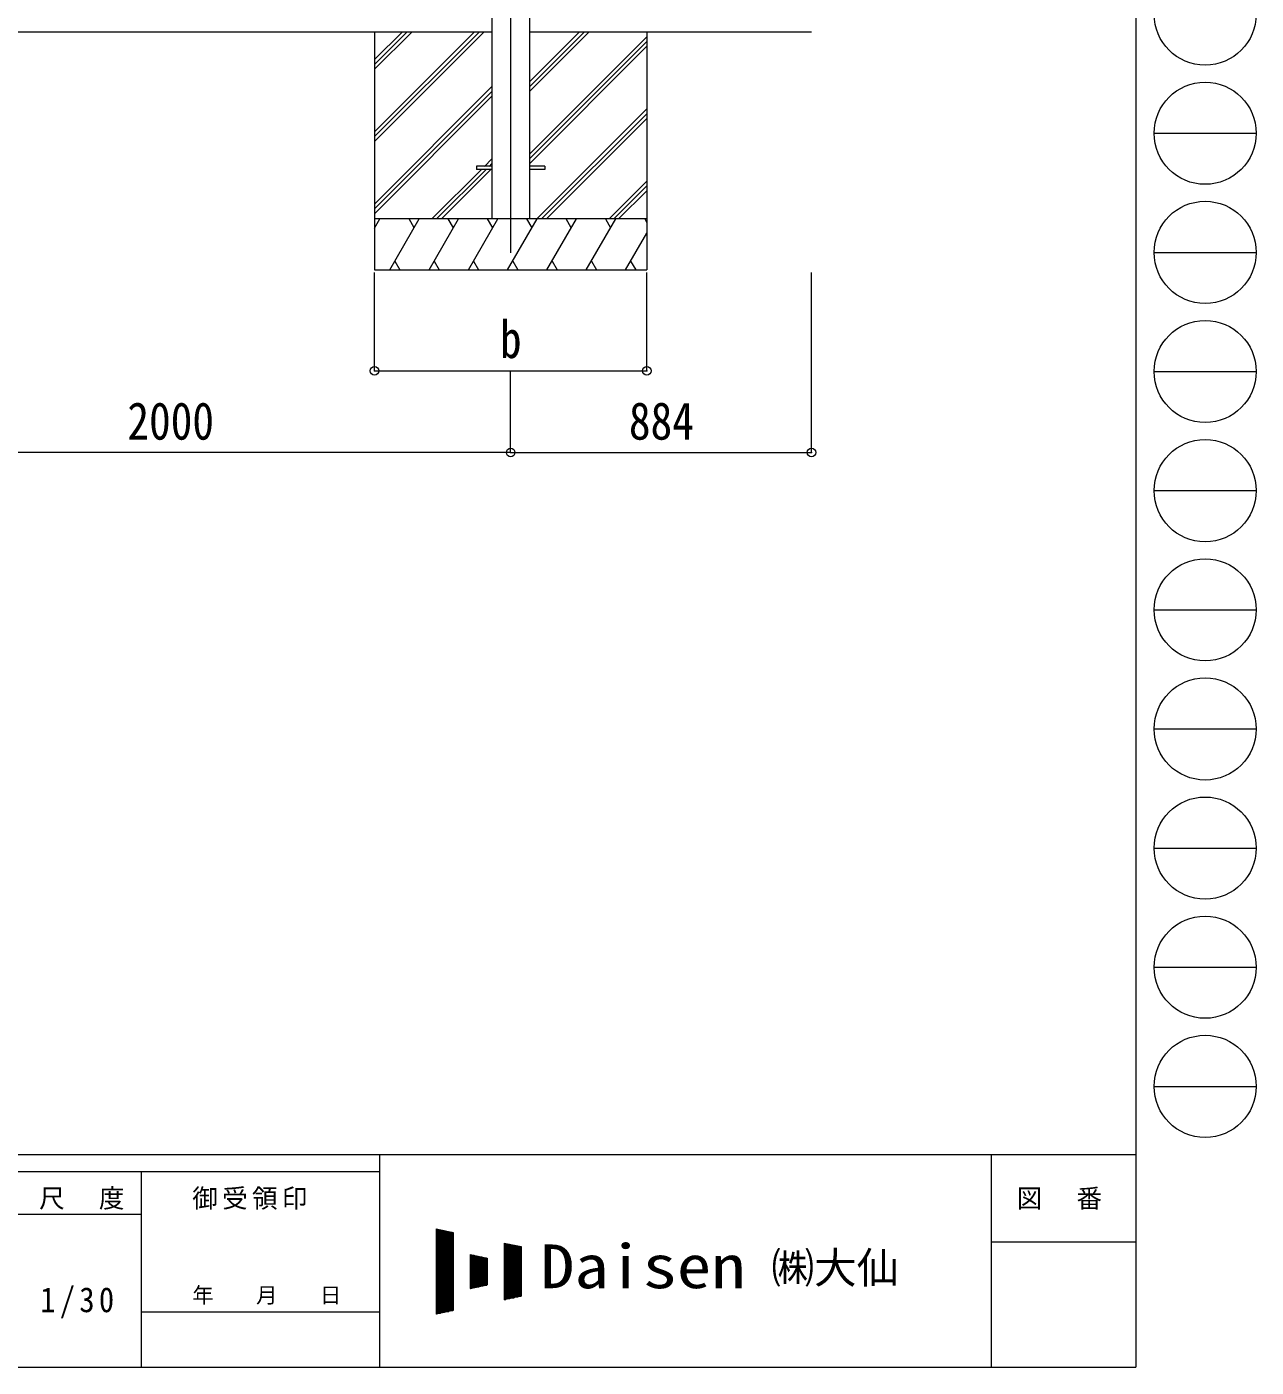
# Model space of a CAD drawing. Units: millimetres at full size. Extents: x -6988 to 7066, y -4877 to 4823.
# Drawn here: x 3454 to 7066, y -4877 to -940 of the extents above; entities that cross this region are included whole.
import ezdxf
from ezdxf.enums import TextEntityAlignment as Align

# ---------------------------------------------------------------- set-up
doc = ezdxf.new("R2010")
doc.units = ezdxf.units.MM
doc.header["$LTSCALE"] = 25
doc.header["$PDMODE"] = 32
doc.header["$PDSIZE"] = 25
for name, color, linetype, lineweight in [('0-0_0', 7, 'Continuous', 9), ('0-1_本体', 4, 'Continuous', 9), ('0-2_部品', 7, 'Continuous', 9), ('0-8_PARTS2', 2, 'Continuous', 9), ('0-A_寸法', 6, 'Continuous', 9), ('F-0_240', 7, 'Continuous', 9)]:
    doc.layers.add(name, color=color, linetype=linetype, lineweight=lineweight)
doc.styles.add('ＭＳ ゴシック', font='')
doc.styles.get('ＭＳ ゴシック').set_extended_font_data('MS Gothic')

msp = doc.modelspace()

# ---------------------------------------------------------------- linework, layer by layer
at = {"layer": '0-0_0'}
for p, q in [((2930.14, -953.93), (4820.14, -953.93)), ((4475.14, -953.93), (4475.14, -1653.93)), ((4475.14, -1248.1), (4769.32, -953.93)), ((4475.14, -1262.25), (4783.46, -953.93)), ((4475.14, -1276.39), (4797.61, -953.93)), ((4475.14, -1064.26), (4585.47, -953.93)), ((4475.14, -1050.12), (4571.33, -953.93)), ((4475.14, -1035.97), (4557.19, -953.93)), ((4930.14, -1129.76), (5105.97, -953.93)), ((4930.14, -1115.62), (5091.83, -953.93)), ((4930.14, -1101.47), (5077.69, -953.93)), ((4930.14, -953.93), (5759.14, -953.93)), ((4930.14, -1313.6), (5275.14, -968.61)), ((4930.14, -1327.75), (5275.14, -982.75)), ((5275.14, -953.93), (5275.14, -1653.93)), ((4930.14, -1341.89), (5275.14, -996.89)), ((4475.14, -1460.24), (4820.14, -1115.24)), ((4475.14, -1474.38), (4820.14, -1129.38)), ((4475.14, -1488.52), (4820.14, -1143.52)), ((4951.95, -1503.93), (5275.14, -1180.74)), ((4966.09, -1503.93), (5275.14, -1194.88)), ((4980.24, -1503.93), (5275.14, -1209.02)), ((4798.08, -1349.43), (4820.14, -1327.37)), ((4643.58, -1503.93), (4789.08, -1358.43)), ((4657.73, -1503.93), (4803.23, -1358.43)), ((4671.87, -1503.93), (4817.37, -1358.43)), ((4812.23, -1349.43), (4820.14, -1341.51)), ((5164.08, -1503.93), (5275.14, -1392.87)), ((5178.23, -1503.93), (5275.14, -1407.01)), ((5192.37, -1503.93), (5275.14, -1421.15)), ((5275.14, -1503.93), (4475.14, -1503.93)), ((4475.14, -1531.43), (4491.02, -1503.93)), ((4519.89, -1653.93), (4606.49, -1503.93)), ((4591.49, -1529.91), (4576.49, -1503.93)), ((4635.36, -1653.93), (4721.96, -1503.93)), ((4706.96, -1529.91), (4691.96, -1503.93)), ((4750.83, -1653.93), (4837.43, -1503.93)), ((4822.43, -1529.91), (4807.43, -1503.93)), ((4866.3, -1653.93), (4952.9, -1503.93)), ((4937.9, -1529.91), (4922.9, -1503.93)), ((4981.77, -1653.93), (5068.37, -1503.93)), ((5053.37, -1529.91), (5038.37, -1503.93)), ((5097.24, -1653.93), (5183.84, -1503.93)), ((5153.84, -1503.93), (5168.84, -1529.91)), ((5269.31, -1503.93), (5275.14, -1514.03)), ((5212.71, -1653.93), (5275.14, -1545.79)), ((4534.89, -1627.95), (4549.89, -1653.93)), ((4650.36, -1627.95), (4665.36, -1653.93)), ((4765.83, -1627.95), (4780.83, -1653.93)), ((4881.3, -1627.95), (4896.3, -1653.93)), ((4996.77, -1627.95), (5011.77, -1653.93)), ((5112.24, -1627.95), (5127.24, -1653.93)), ((5227.71, -1627.95), (5242.71, -1653.93)), ((4475.14, -1653.93), (5275.14, -1653.93))]:
    msp.add_line(p, q, dxfattribs=at)
at = {"layer": '0-1_本体'}
for p, q in [((4820.14, 1376.07), (4820.14, -1503.93)), ((4930.14, 1376.07), (4930.14, -1503.93))]:
    msp.add_line(p, q, dxfattribs=at)
at = {"layer": '0-2_部品', "color": 4}
for p, q in [((4775.14, -1349.42), (4775.14, -1358.42)), ((4820.14, -1349.42), (4775.14, -1349.42)), ((4820.14, -1358.42), (4775.14, -1358.42)), ((4975.14, -1349.42), (4930.14, -1349.42)), ((4975.14, -1358.42), (4930.14, -1358.42)), ((4975.14, -1349.42), (4975.14, -1358.42))]:
    msp.add_line(p, q, dxfattribs=at)
at = {"layer": '0-8_PARTS2'}
msp.add_line((4875.14, 1342.21), (4875.14, -1603.93), dxfattribs=at)
at = {"layer": '0-A_寸法'}
for p, q in [((4475.14, -1950.32), (4475.14, -1661.35)), ((5275.14, -1950.32), (5275.14, -1661.35)), ((5759.14, -2190.29), (5759.14, -1661.35)), ((4475.14, -1950.32), (5275.14, -1950.32)), ((4875.14, -2190.29), (4875.14, -1950.32)), ((4875.14, -2190.29), (2875.14, -2190.29)), ((4875.14, -2190.29), (5759.14, -2190.29))]:
    msp.add_line(p, q, dxfattribs=at)
for p in [(4475.14, -1950.32), (5275.14, -1950.32), (4875.14, -2190.29), (5759.14, -2190.29)]:
    msp.add_point(p, dxfattribs=at)
at = {"layer": 'F-0_240', "color": 5}
for p, q in [((6712.12, 4822.79), (6712.12, -4877.21)), ((-6987.88, -4252.21), (6712.12, -4252.21)), ((4489.82, -4252.21), (4489.82, -4877.21)), ((6287.12, -4252.21), (6287.12, -4877.21)), ((-6987.88, -4302.21), (4489.82, -4302.21)), ((3789.82, -4302.21), (3789.82, -4877.21)), ((2289.82, -4427.21), (3789.82, -4427.21)), ((6287.12, -4508.46), (6712.12, -4508.46)), ((3789.82, -4714.71), (4489.82, -4714.71)), ((-6987.88, -4877.21), (6712.12, -4877.21))]:
    msp.add_line(p, q, dxfattribs=at)
at = {"layer": 'F-0_240', "color": 4}
for p, q in [((6765.55, -1252.21), (7065.55, -1252.21)), ((6765.55, -1602.21), (7065.55, -1602.21)), ((6765.55, -1952.21), (7065.55, -1952.21)), ((6765.55, -2302.21), (7065.55, -2302.21)), ((6765.55, -2652.21), (7065.55, -2652.21)), ((6765.55, -3002.21), (7065.55, -3002.21)), ((6765.55, -3352.21), (7065.55, -3352.21)), ((6765.55, -3702.21), (7065.55, -3702.21)), ((6765.55, -4052.21), (7065.55, -4052.21))]:
    msp.add_line(p, q, dxfattribs=at)
at = {"layer": 'F-0_240'}
for p, q in [((4656.46, -4471.05), (4706.46, -4481.46)), ((4656.46, -4471.05), (4656.46, -4721.05)), ((4656.46, -4473.4), (4667.75, -4473.4)), ((4656.46, -4475.9), (4679.75, -4475.9)), ((4656.46, -4478.4), (4691.75, -4478.4)), ((4656.46, -4480.9), (4703.75, -4480.9)), ((4656.46, -4483.4), (4706.46, -4483.4)), ((4656.46, -4485.9), (4706.46, -4485.9)), ((4656.46, -4488.4), (4706.46, -4488.4)), ((4657.94, -4720.74), (4657.94, -4471.36)), ((4660.44, -4720.22), (4660.44, -4471.88)), ((4662.94, -4719.7), (4662.94, -4472.4)), ((4665.44, -4719.18), (4665.44, -4472.92)), ((4667.94, -4718.66), (4667.94, -4473.44)), ((4670.44, -4718.13), (4670.44, -4473.96)), ((4672.94, -4717.61), (4672.94, -4474.48)), ((4675.44, -4717.09), (4675.44, -4475)), ((4677.94, -4716.57), (4677.94, -4475.52)), ((4680.44, -4716.05), (4680.44, -4476.04)), ((4682.94, -4715.53), (4682.94, -4476.56)), ((4685.44, -4715.01), (4685.44, -4477.08)), ((4687.94, -4714.49), (4687.94, -4477.61)), ((4690.44, -4713.97), (4690.44, -4478.13)), ((4692.94, -4713.45), (4692.94, -4478.65)), ((4695.44, -4712.93), (4695.44, -4479.17)), ((4697.94, -4712.41), (4697.94, -4479.69)), ((4700.44, -4711.88), (4700.44, -4480.21)), ((4702.94, -4711.36), (4702.94, -4480.73)), ((4705.44, -4710.84), (4705.44, -4481.25)), ((4706.46, -4481.46), (4706.46, -4710.63)), ((4656.46, -4490.9), (4706.46, -4490.9)), ((4656.46, -4493.4), (4706.46, -4493.4)), ((4656.46, -4495.9), (4706.46, -4495.9)), ((4656.46, -4498.4), (4706.46, -4498.4)), ((4656.46, -4500.9), (4706.46, -4500.9)), ((4656.46, -4503.4), (4706.46, -4503.4)), ((4656.46, -4505.9), (4706.46, -4505.9)), ((4656.46, -4508.4), (4706.46, -4508.4)), ((4656.46, -4510.9), (4706.46, -4510.9)), ((4656.46, -4513.4), (4706.46, -4513.4)), ((4656.46, -4515.9), (4706.46, -4515.9)), ((4656.46, -4518.4), (4706.46, -4518.4)), ((4656.46, -4520.9), (4706.46, -4520.9)), ((4656.46, -4523.4), (4706.46, -4523.4)), ((4656.46, -4525.9), (4706.46, -4525.9)), ((4856.46, -4512.71), (4906.46, -4523.13)), ((4856.46, -4512.71), (4856.46, -4679.38)), ((4856.46, -4513.4), (4859.75, -4513.4)), ((4856.46, -4515.9), (4871.75, -4515.9)), ((4856.46, -4518.4), (4883.75, -4518.4)), ((4856.46, -4520.9), (4895.75, -4520.9)), ((4856.46, -4523.4), (4906.46, -4523.4)), ((4856.46, -4525.9), (4906.46, -4525.9)), ((4857.94, -4679.07), (4857.94, -4513.02)), ((4860.44, -4678.55), (4860.44, -4513.54)), ((4862.94, -4678.03), (4862.94, -4514.06)), ((4865.44, -4677.51), (4865.44, -4514.58)), ((4867.94, -4676.99), (4867.94, -4515.11)), ((4870.44, -4676.47), (4870.44, -4515.63)), ((4872.94, -4675.95), (4872.94, -4516.15)), ((4875.44, -4675.43), (4875.44, -4516.67)), ((4877.94, -4674.91), (4877.94, -4517.19)), ((4880.44, -4674.38), (4880.44, -4517.71)), ((4882.94, -4673.86), (4882.94, -4518.23)), ((4885.44, -4673.34), (4885.44, -4518.75)), ((4887.94, -4672.82), (4887.94, -4519.27)), ((4890.44, -4672.3), (4890.44, -4519.79)), ((4892.94, -4671.78), (4892.94, -4520.31)), ((4895.44, -4671.26), (4895.44, -4520.83)), ((4897.94, -4670.74), (4897.94, -4521.36)), ((4900.44, -4670.22), (4900.44, -4521.88)), ((4902.94, -4669.7), (4902.94, -4522.4)), ((4905.44, -4669.18), (4905.44, -4522.92)), ((4906.46, -4523.13), (4906.46, -4668.96)), ((4656.46, -4528.4), (4706.46, -4528.4)), ((4656.46, -4530.9), (4706.46, -4530.9)), ((4656.46, -4533.4), (4706.46, -4533.4)), ((4656.46, -4535.9), (4706.46, -4535.9)), ((4656.46, -4538.4), (4706.46, -4538.4)), ((4656.46, -4540.9), (4706.46, -4540.9)), ((4656.46, -4543.4), (4706.46, -4543.4)), ((4656.46, -4545.9), (4706.46, -4545.9)), ((4656.46, -4548.4), (4706.46, -4548.4)), ((4656.46, -4550.9), (4706.46, -4550.9)), ((4656.46, -4553.4), (4706.46, -4553.4)), ((4656.46, -4555.9), (4706.46, -4555.9)), ((4656.46, -4558.4), (4706.46, -4558.4)), ((4656.46, -4560.9), (4706.46, -4560.9)), ((4656.46, -4563.4), (4706.46, -4563.4)), ((4656.46, -4565.9), (4706.46, -4565.9)), ((4756.46, -4546.05), (4806.46, -4556.46)), ((4756.46, -4546.05), (4756.46, -4646.05)), ((4756.46, -4548.4), (4767.75, -4548.4)), ((4756.46, -4550.9), (4779.75, -4550.9)), ((4756.46, -4553.4), (4791.75, -4553.4)), ((4756.46, -4555.9), (4803.75, -4555.9)), ((4756.46, -4558.4), (4806.46, -4558.4)), ((4756.46, -4560.9), (4806.46, -4560.9)), ((4756.46, -4563.4), (4806.46, -4563.4)), ((4756.46, -4565.9), (4806.46, -4565.9)), ((4757.94, -4645.74), (4757.94, -4546.36)), ((4760.44, -4645.22), (4760.44, -4546.88)), ((4762.94, -4644.7), (4762.94, -4547.4)), ((4765.44, -4644.18), (4765.44, -4547.92)), ((4767.94, -4643.66), (4767.94, -4548.44)), ((4770.44, -4643.13), (4770.44, -4548.96)), ((4772.94, -4642.61), (4772.94, -4549.48)), ((4775.44, -4642.09), (4775.44, -4550)), ((4777.94, -4641.57), (4777.94, -4550.52)), ((4780.44, -4641.05), (4780.44, -4551.04)), ((4782.94, -4640.53), (4782.94, -4551.56)), ((4785.44, -4640.01), (4785.44, -4552.08)), ((4787.94, -4639.49), (4787.94, -4552.61)), ((4790.44, -4638.97), (4790.44, -4553.13)), ((4792.94, -4638.45), (4792.94, -4553.65)), ((4795.44, -4637.93), (4795.44, -4554.17)), ((4797.94, -4637.41), (4797.94, -4554.69)), ((4800.44, -4636.88), (4800.44, -4555.21)), ((4802.94, -4636.36), (4802.94, -4555.73)), ((4805.44, -4635.84), (4805.44, -4556.25)), ((4806.46, -4556.46), (4806.46, -4635.63)), ((4856.46, -4528.4), (4906.46, -4528.4)), ((4856.46, -4530.9), (4906.46, -4530.9)), ((4856.46, -4533.4), (4906.46, -4533.4)), ((4856.46, -4535.9), (4906.46, -4535.9)), ((4856.46, -4538.4), (4906.46, -4538.4)), ((4856.46, -4540.9), (4906.46, -4540.9)), ((4856.46, -4543.4), (4906.46, -4543.4)), ((4856.46, -4545.9), (4906.46, -4545.9)), ((4856.46, -4548.4), (4906.46, -4548.4)), ((4856.46, -4550.9), (4906.46, -4550.9)), ((4856.46, -4553.4), (4906.46, -4553.4)), ((4856.46, -4555.9), (4906.46, -4555.9)), ((4856.46, -4558.4), (4906.46, -4558.4)), ((4856.46, -4560.9), (4906.46, -4560.9)), ((4856.46, -4563.4), (4906.46, -4563.4)), ((4856.46, -4565.9), (4906.46, -4565.9)), ((4656.46, -4568.4), (4706.46, -4568.4)), ((4656.46, -4570.9), (4706.46, -4570.9)), ((4656.46, -4573.4), (4706.46, -4573.4)), ((4656.46, -4575.9), (4706.46, -4575.9)), ((4656.46, -4578.4), (4706.46, -4578.4)), ((4656.46, -4580.9), (4706.46, -4580.9)), ((4656.46, -4583.4), (4706.46, -4583.4)), ((4656.46, -4585.9), (4706.46, -4585.9)), ((4656.46, -4588.4), (4706.46, -4588.4)), ((4656.46, -4590.9), (4706.46, -4590.9)), ((4656.46, -4593.4), (4706.46, -4593.4)), ((4656.46, -4595.9), (4706.46, -4595.9)), ((4656.46, -4598.4), (4706.46, -4598.4)), ((4656.46, -4600.9), (4706.46, -4600.9)), ((4656.46, -4603.4), (4706.46, -4603.4)), ((4656.46, -4605.9), (4706.46, -4605.9)), ((4756.46, -4568.4), (4806.46, -4568.4)), ((4756.46, -4570.9), (4806.46, -4570.9)), ((4756.46, -4573.4), (4806.46, -4573.4)), ((4756.46, -4575.9), (4806.46, -4575.9)), ((4756.46, -4578.4), (4806.46, -4578.4)), ((4756.46, -4580.9), (4806.46, -4580.9)), ((4756.46, -4583.4), (4806.46, -4583.4)), ((4756.46, -4585.9), (4806.46, -4585.9)), ((4756.46, -4588.4), (4806.46, -4588.4)), ((4756.46, -4590.9), (4806.46, -4590.9)), ((4756.46, -4593.4), (4806.46, -4593.4)), ((4756.46, -4595.9), (4806.46, -4595.9)), ((4756.46, -4598.4), (4806.46, -4598.4)), ((4756.46, -4600.9), (4806.46, -4600.9)), ((4756.46, -4603.4), (4806.46, -4603.4)), ((4756.46, -4605.9), (4806.46, -4605.9)), ((4856.46, -4568.4), (4906.46, -4568.4)), ((4856.46, -4570.9), (4906.46, -4570.9)), ((4856.46, -4573.4), (4906.46, -4573.4)), ((4856.46, -4575.9), (4906.46, -4575.9)), ((4856.46, -4578.4), (4906.46, -4578.4)), ((4856.46, -4580.9), (4906.46, -4580.9)), ((4856.46, -4583.4), (4906.46, -4583.4)), ((4856.46, -4585.9), (4906.46, -4585.9)), ((4856.46, -4588.4), (4906.46, -4588.4)), ((4856.46, -4590.9), (4906.46, -4590.9)), ((4856.46, -4593.4), (4906.46, -4593.4)), ((4856.46, -4595.9), (4906.46, -4595.9)), ((4856.46, -4598.4), (4906.46, -4598.4)), ((4856.46, -4600.9), (4906.46, -4600.9)), ((4856.46, -4603.4), (4906.46, -4603.4)), ((4856.46, -4605.9), (4906.46, -4605.9)), ((4656.46, -4608.4), (4706.46, -4608.4)), ((4656.46, -4610.9), (4706.46, -4610.9)), ((4656.46, -4613.4), (4706.46, -4613.4)), ((4656.46, -4615.9), (4706.46, -4615.9)), ((4656.46, -4618.4), (4706.46, -4618.4)), ((4656.46, -4620.9), (4706.46, -4620.9)), ((4656.46, -4623.4), (4706.46, -4623.4)), ((4656.46, -4625.9), (4706.46, -4625.9)), ((4656.46, -4628.4), (4706.46, -4628.4)), ((4656.46, -4630.9), (4706.46, -4630.9)), ((4656.46, -4633.4), (4706.46, -4633.4)), ((4656.46, -4635.9), (4706.46, -4635.9)), ((4656.46, -4638.4), (4706.46, -4638.4)), ((4656.46, -4640.9), (4706.46, -4640.9)), ((4656.46, -4643.4), (4706.46, -4643.4)), ((4656.46, -4645.9), (4706.46, -4645.9)), ((4756.46, -4608.4), (4806.46, -4608.4)), ((4756.46, -4610.9), (4806.46, -4610.9)), ((4756.46, -4613.4), (4806.46, -4613.4)), ((4756.46, -4615.9), (4806.46, -4615.9)), ((4756.46, -4618.4), (4806.46, -4618.4)), ((4756.46, -4620.9), (4806.46, -4620.9)), ((4756.46, -4623.4), (4806.46, -4623.4)), ((4756.46, -4625.9), (4806.46, -4625.9)), ((4756.46, -4628.4), (4806.46, -4628.4)), ((4756.46, -4630.9), (4806.46, -4630.9)), ((4756.46, -4633.4), (4806.46, -4633.4)), ((4756.46, -4646.05), (4806.46, -4635.63)), ((4756.46, -4635.9), (4805.17, -4635.9)), ((4756.46, -4638.4), (4793.17, -4638.4)), ((4756.46, -4640.9), (4781.17, -4640.9)), ((4756.46, -4643.4), (4769.17, -4643.4)), ((4756.46, -4645.9), (4757.17, -4645.9)), ((4856.46, -4608.4), (4906.46, -4608.4)), ((4856.46, -4610.9), (4906.46, -4610.9)), ((4856.46, -4613.4), (4906.46, -4613.4)), ((4856.46, -4615.9), (4906.46, -4615.9)), ((4856.46, -4618.4), (4906.46, -4618.4)), ((4856.46, -4620.9), (4906.46, -4620.9)), ((4856.46, -4623.4), (4906.46, -4623.4)), ((4856.46, -4625.9), (4906.46, -4625.9)), ((4856.46, -4628.4), (4906.46, -4628.4)), ((4856.46, -4630.9), (4906.46, -4630.9)), ((4856.46, -4633.4), (4906.46, -4633.4)), ((4856.46, -4635.9), (4906.46, -4635.9)), ((4856.46, -4638.4), (4906.46, -4638.4)), ((4856.46, -4640.9), (4906.46, -4640.9)), ((4856.46, -4643.4), (4906.46, -4643.4)), ((4856.46, -4645.9), (4906.46, -4645.9)), ((4656.46, -4648.4), (4706.46, -4648.4)), ((4656.46, -4650.9), (4706.46, -4650.9)), ((4656.46, -4653.4), (4706.46, -4653.4)), ((4656.46, -4655.9), (4706.46, -4655.9)), ((4656.46, -4658.4), (4706.46, -4658.4)), ((4656.46, -4660.9), (4706.46, -4660.9)), ((4656.46, -4663.4), (4706.46, -4663.4)), ((4656.46, -4665.9), (4706.46, -4665.9)), ((4656.46, -4668.4), (4706.46, -4668.4)), ((4656.46, -4670.9), (4706.46, -4670.9)), ((4656.46, -4673.4), (4706.46, -4673.4)), ((4656.46, -4675.9), (4706.46, -4675.9)), ((4656.46, -4678.4), (4706.46, -4678.4)), ((4656.46, -4680.9), (4706.46, -4680.9)), ((4656.46, -4683.4), (4706.46, -4683.4)), ((4856.46, -4648.4), (4906.46, -4648.4)), ((4856.46, -4650.9), (4906.46, -4650.9)), ((4856.46, -4653.4), (4906.46, -4653.4)), ((4856.46, -4655.9), (4906.46, -4655.9)), ((4856.46, -4658.4), (4906.46, -4658.4)), ((4856.46, -4660.9), (4906.46, -4660.9)), ((4856.46, -4663.4), (4906.46, -4663.4)), ((4856.46, -4665.9), (4906.46, -4665.9)), ((4856.46, -4668.4), (4906.46, -4668.4)), ((4906.46, -4668.96), (4856.46, -4679.38)), ((4856.46, -4670.9), (4897.17, -4670.9)), ((4856.46, -4673.4), (4885.17, -4673.4)), ((4856.46, -4675.9), (4873.17, -4675.9)), ((4856.46, -4678.4), (4861.17, -4678.4)), ((4656.46, -4685.9), (4706.46, -4685.9)), ((4656.46, -4688.4), (4706.46, -4688.4)), ((4656.46, -4690.9), (4706.46, -4690.9)), ((4656.46, -4693.4), (4706.46, -4693.4)), ((4656.46, -4695.9), (4706.46, -4695.9)), ((4656.46, -4698.4), (4706.46, -4698.4)), ((4656.46, -4700.9), (4706.46, -4700.9)), ((4656.46, -4703.4), (4706.46, -4703.4)), ((4656.46, -4705.9), (4706.46, -4705.9)), ((4656.46, -4708.4), (4706.46, -4708.4)), ((4706.46, -4710.63), (4656.46, -4721.05)), ((4656.46, -4710.9), (4705.17, -4710.9)), ((4656.46, -4713.4), (4693.17, -4713.4)), ((4656.46, -4715.9), (4681.17, -4715.9)), ((4656.46, -4718.4), (4669.17, -4718.4)), ((4656.46, -4720.9), (4657.17, -4720.9))]:
    msp.add_line(p, q, dxfattribs=at)
at = {"layer": 'F-0_240', "color": 4}
for centre in [(6915.55, -902.21), (6915.55, -1252.21), (6915.55, -1602.21), (6915.55, -1952.21), (6915.55, -2302.21), (6915.55, -2652.21), (6915.55, -3002.21), (6915.55, -3352.21), (6915.55, -3702.21), (6915.55, -4052.21)]:
    msp.add_circle(centre, 150, dxfattribs=at)

# ---------------------------------------------------------------- texts
at = {"layer": '0-A_寸法', "color": 7, "style": 'ＭＳ ゴシック', "width": 0.85}
for s, p in [('b', (4843.64, -1945.32)), ('2000', (3749.14, -2185.29)), ('884', (5222.64, -2185.29))]:
    msp.add_text(s, height=110, dxfattribs=at).set_placement(p, align=Align.BOTTOM_LEFT)
at = {"layer": 'F-0_240', "style": 'ＭＳ ゴシック', "width": 1.15}
msp.add_text('Daisen', height=128.3, dxfattribs=at).set_placement((4962.18, -4683.55), align=Align.BOTTOM_LEFT)
at = {"layer": 'F-0_240', "style": 'ＭＳ ゴシック'}
for s, height, p in [('㈱大仙\u3000', 91.64, (5641.68, -4658.55)), ('年\u3000\u3000月\u3000\u3000日', 45.82, (3939.83, -4702.21))]:
    msp.add_text(s, height=height, dxfattribs=at).set_placement(p, align=Align.BOTTOM_LEFT)
at = {"layer": 'F-0_240', "attachment_point": 7, "style": 'ＭＳ ゴシック'}
for s, insert, char_height in [('\\T1.17;尺\u3000度', (3489.83, -4414.71), 54.99), ('\\T1.17;御受領印', (3939.82, -4414.71), 54.99), ('\\T1.17;図\u3000番', (6362.12, -4414.71), 54.99), ('\\T1.28;\\W0.9;1/30', (3492.95, -4733.46), 73.31)]:
    msp.add_mtext(s, dxfattribs=dict(at, insert=insert, char_height=char_height))

doc.saveas('drawing.dxf')
